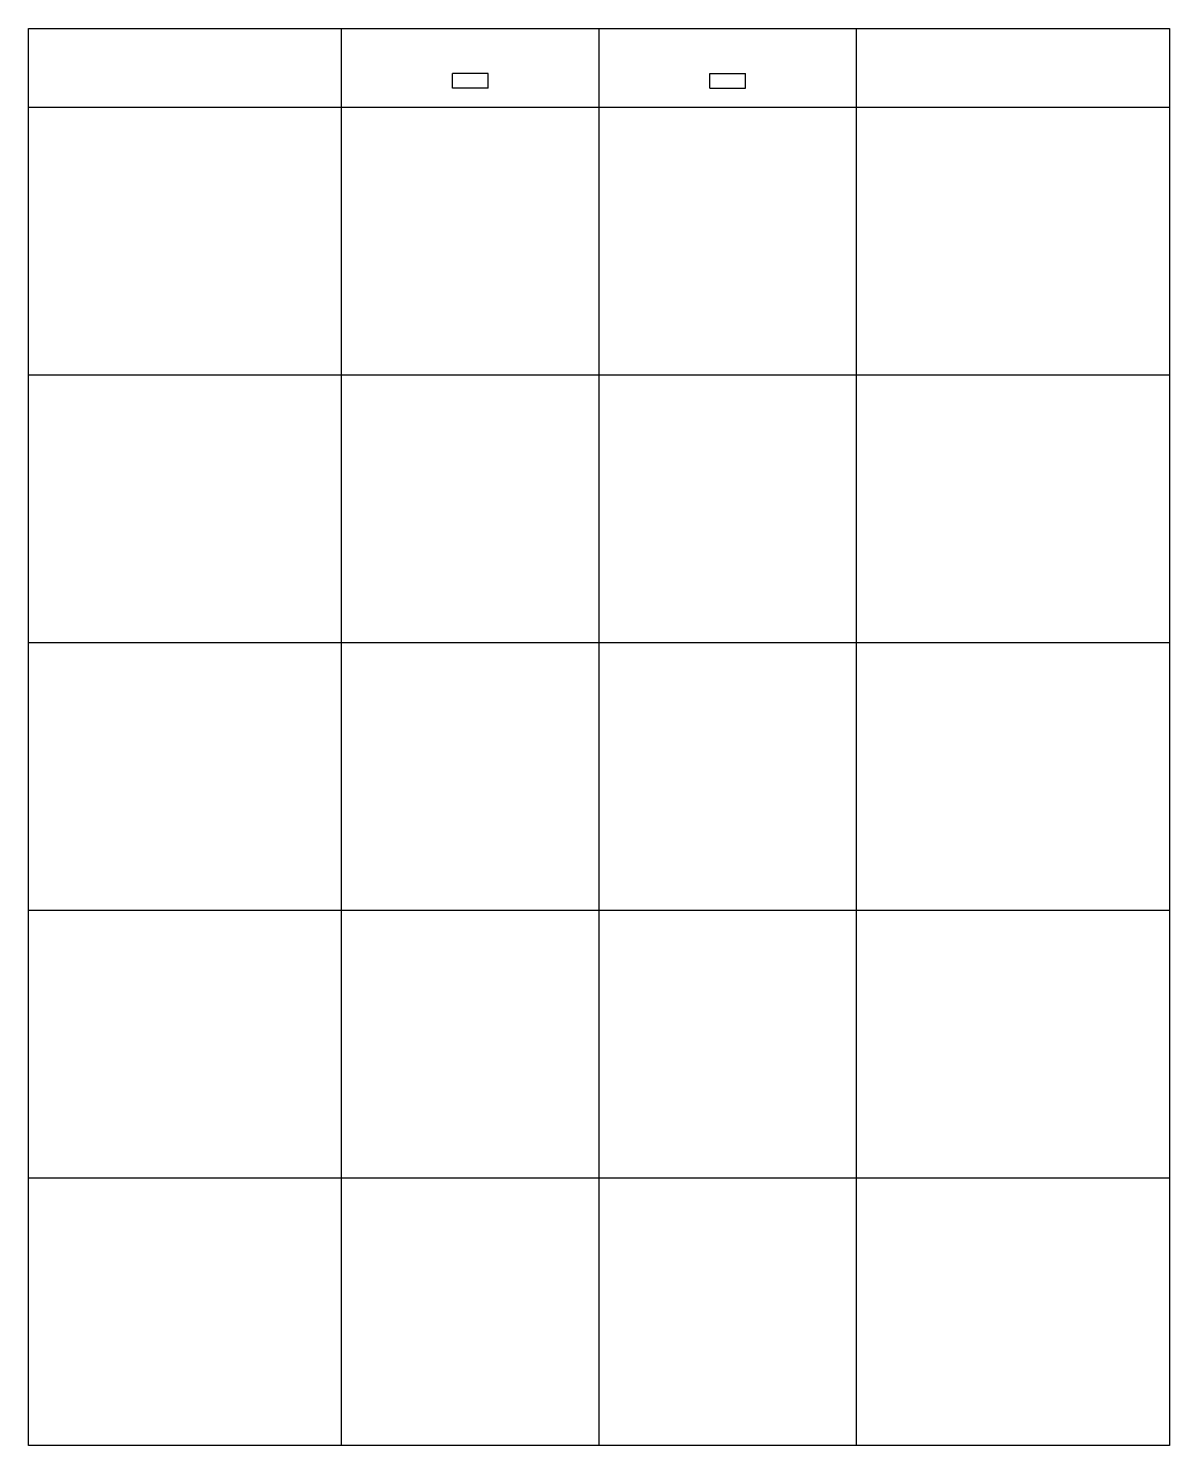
# Model space of a CAD drawing. Extents: x -38.4 to 38.4, y 6 to 101.3.
import ezdxf

# ---------------------------------------------------------------- set-up
doc = ezdxf.new("R2010")
doc.units = 0
doc.layers.add('MODELSKETCH_VISIBLE', color=7, linetype='CONTINUOUS')

msp = doc.modelspace()

# ---------------------------------------------------------------- linework, layer by layer
at = {"layer": 'MODELSKETCH_VISIBLE'}
for p, q in [((-38.4, 6), (-38.4, 101.333)), ((-38.4, 101.333), (38.4, 101.333)), ((-17.333, 6), (-17.333, 101.333)), ((0, 6), (0, 101.333)), ((17.333, 6), (17.333, 101.333)), ((38.4, 101.333), (38.4, 6)), ((-9.867, 97.3), (-9.867, 98.3)), ((-7.467, 98.3), (-9.867, 98.3)), ((-7.467, 97.3), (-7.467, 98.3)), ((7.467, 97.3), (7.467, 98.3)), ((7.467, 98.3), (9.867, 98.3)), ((9.867, 97.3), (9.867, 98.3)), ((-7.467, 97.3), (-9.867, 97.3)), ((7.467, 97.3), (9.867, 97.3)), ((38.4, 96), (-38.4, 96)), ((38.4, 78), (-38.4, 78)), ((38.4, 60), (-38.4, 60)), ((38.4, 42), (-38.4, 42)), ((38.4, 24), (-38.4, 24)), ((38.4, 6), (-38.4, 6))]:
    msp.add_line(p, q, dxfattribs=at)

doc.saveas('drawing.dxf')
